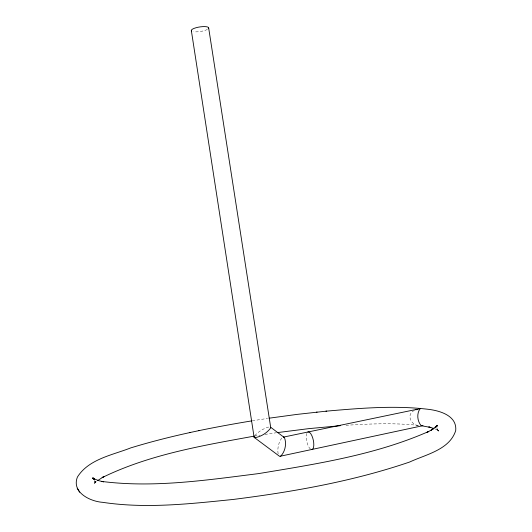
<?xml version="1.0" encoding="UTF-8"?>
<svg xmlns="http://www.w3.org/2000/svg" width="532" height="532" viewBox="0 0 532 532"><rect width="100%" height="100%" fill="white"/><g stroke="black" fill="none" stroke-linecap="round" stroke-linejoin="round"><path stroke-width="0.4" stroke-dasharray="2.66 2" d="M281.721 438.049C278.462 442.571 277.232 448.616 278.143 454.089M254.735 435.642C258.539 431.525 263.579 428.386 268.999 426.937M96.398 481.606L94.37 483.654L95.514 481.566L94.477 483.548L95.062 481.201L94.763 483.056L94.729 480.622L95.175 482.358L94.736 480.788M414.481 410.372C405.437 414.368 411.382 426.212 419.848 425.553M252.341 420.792L267.549 418.418M254.349 436.1L260.048 435.176M264.943 434.431L276.361 432.749M346.026 425.281C370.332 423.798 394.83 422.721 419.083 425.46M434.85 428.839L438.953 430.74L436.892 429.61L438.907 431.133L437.164 429.47L438.441 431.106L437.164 429.031L437.69 430.774L436.978 428.426L436.905 425.999M310.435 449.041A9.024 3.325 77.6 0 1 306.731 441.168A9.024 3.325 77.6 0 1 307.064 432.762M207.314 29.446A8.791 2.301 -8.8 0 1 193.635 31.734"/><path stroke-width="0.8" d="M254.15 436.646L254.13 437.357L279.639 456.37L422.042 425.853L430.887 427.475L428.805 426.983L434.172 428.586M436.612 426.704L437.404 425.294L435.575 427.356L437.291 425.653L431.093 430.149L433.188 429.005L426.704 432.563L428.759 431.439C375 455.093 316.134 464.024 258.592 473.6C206.609 480.103 153.635 488.15 101.293 481.374L103.614 481.819L99.072 480.775L92.555 478.235L94.703 479.345L92.701 477.876L94.463 479.532L93.253 477.936L94.091 479.319M280.57 456.263C285.192 451.774 286.821 443.595 284.447 437.623L270.668 427.256L208.69 28.103M97.649 480.609L103.913 476.539L102.111 477.623C149.652 454.368 202.705 445.543 254.349 436.1M415.838 409.813L420.207 408.669C416.503 413.231 417.248 421.231 421.085 425.54L422.042 425.853M251.583 420.912C210.872 427.635 170.293 435.794 130.805 447.877C112.372 455.113 88.678 459.063 77.399 477.084C71.374 492.399 90.234 501.483 102.683 502.328C145.974 508.878 190.024 503.837 233.275 499.442C292.939 491.867 352.676 481.467 409.726 461.995C425.813 454.488 449.7 449.793 455.711 430.548C457.207 415.445 439.299 410.498 427.522 409.221C394.019 405.284 360.164 408.237 326.701 411.116L325.963 411.183M189.492 432.676L190.276 432.509M198.855 430.667L199.533 430.528M283.529 437.091L417.194 409.254M269.066 418.199L297.102 414.388L326.701 411.116M277.172 432.629L308.726 428.646L340.247 425.706M316.46 412.154L317.085 412.094M421.404 425.56L422.967 425.567M283.649 437.118L284.447 437.623M77.226 488.236L79.627 492.206M191.321 30.404L254.13 437.357L254.668 437.723C260.866 436.858 267.017 432.995 270.682 427.947L270.668 427.256M307.762 432.044A9.024 3.325 77.6 0 1 313.341 440.303A9.024 3.325 77.6 0 1 311.393 449.54M191.533 30.976A8.791 2.301 -8.8 0 1 200.384 26.853A8.791 2.301 -8.8 0 1 208.278 28.761"/></g></svg>
